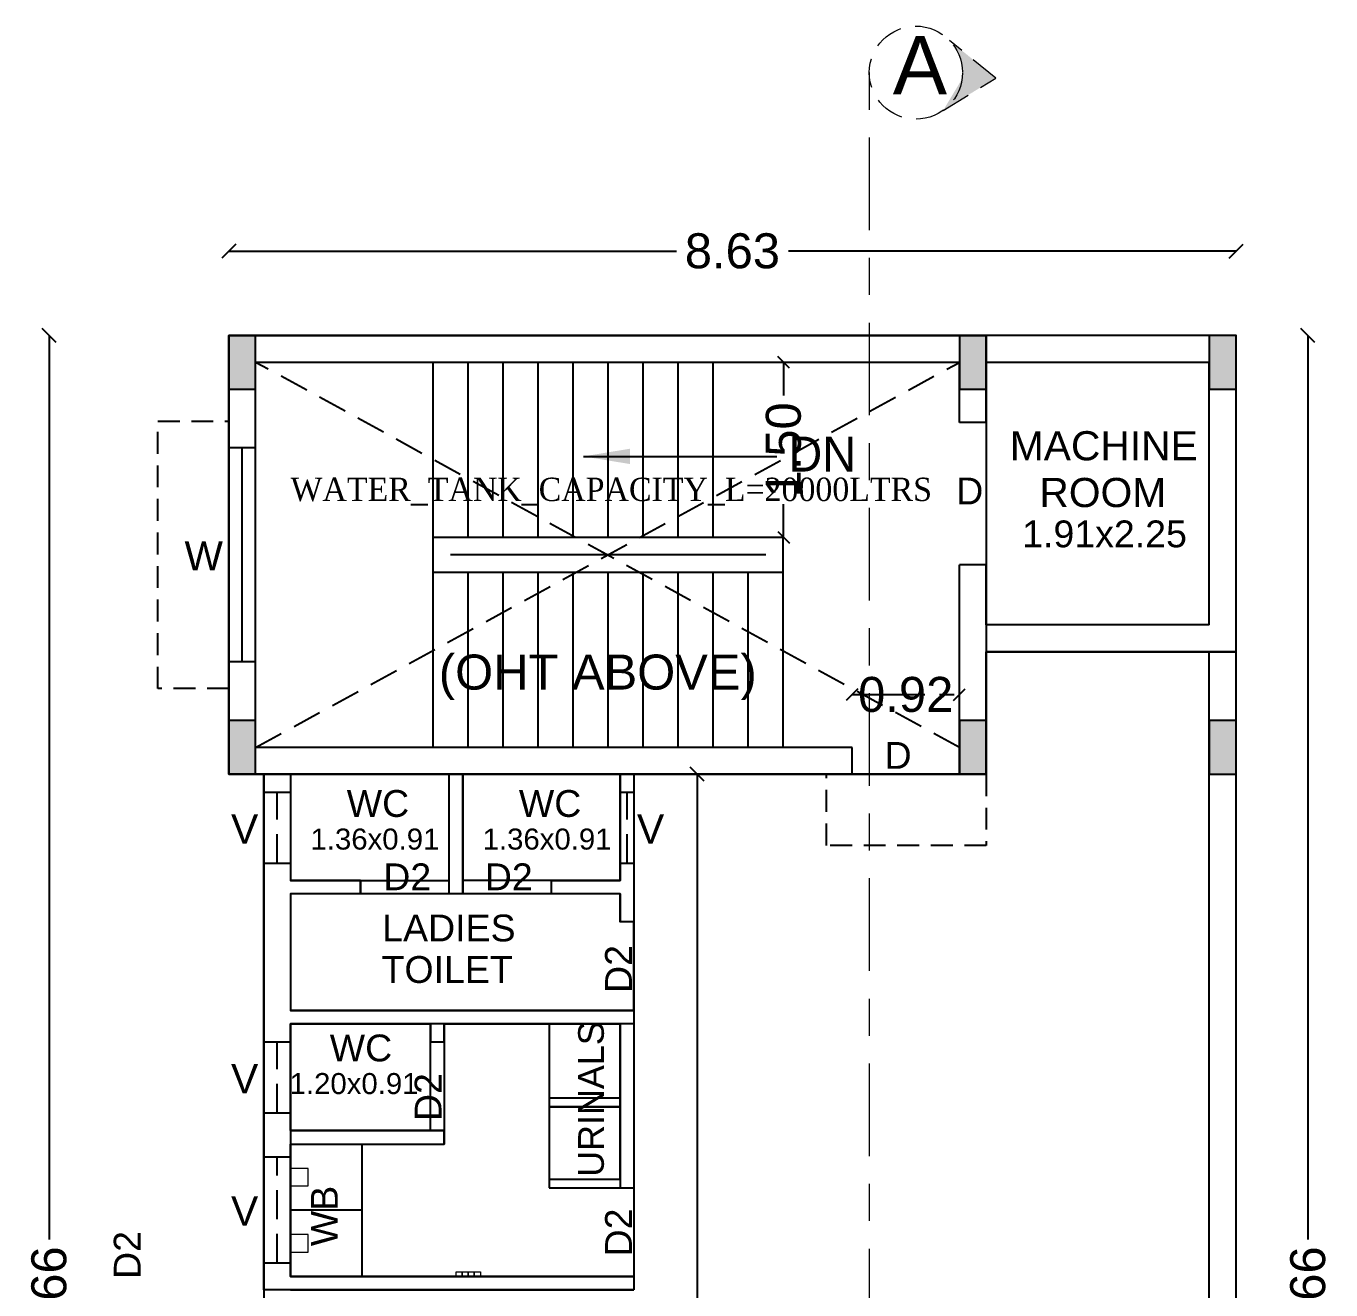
# Model space of a CAD drawing. Header units: metres. Extents: x 27 to 171, y 4 to 129.
# Drawn here: x 134.25 to 145.43, y 39.26 to 50.09 of the extents above; entities that cross this region are included whole.
import ezdxf

# ---------------------------------------------------------------- set-up
doc = ezdxf.new("R2010")
doc.units = ezdxf.units.M
doc.header["$MEASUREMENT"] = 0
for name, pattern in [('Centre', [31.749999999999996, 6.349999999999998, -4.7625, 15.875, -4.7625]), ('HIDDEN', [0.375, 0.25, -0.125]), ('PHANTOM2', [1.25, 0.625, -0.125, 0.125, -0.125, 0.125, -0.125])]:
    doc.linetypes.add(name, pattern=pattern)
for name, color, linetype in [('BLK_1_FLR_4_BLT_UP_AREA', 18, 'Continuous'), ('BLK_1_FLR_4_CARPET_AREA', 1, 'Continuous'), ('BLK_1_FLR_4_EXIT_WIDTH_DOOR', 2, 'Continuous'), ('BLK_1_FLR_4_EXIT_WIDTH_STAIR', 1, 'Continuous'), ('BLK_1_FLR_4_URINAL', 235, 'Continuous'), ('BLK_1_FLR_4_WATER_CLOSET', 213, 'Continuous'), ('BLK_1_FLR_5_ROOF_AREA', 54, 'Continuous'), ('BLK_1_STAIR_HEADROOM', 1, 'Continuous'), ('BLK_1_TERRACESERVICE_UTILITYDISTANCE', 1, 'Continuous'), ('WATER_TANK_CALCULATION', 150, 'Continuous'), ('WINDOWS', 252, 'Continuous')]:
    doc.layers.add(name, color=color, linetype=linetype)
doc.layers.add('BLK_1_FLR_4_WASH', color=55, linetype='Continuous', lineweight=5)
doc.layers.add('BLK_1_LVL_4_BLDG_FOOT_PRINT', color=1, linetype='Continuous', lineweight=5)
doc.styles.add('CEN', font='GOTHIC.TTF')
doc.styles.add('ED', font='romantic.ttf', dxfattribs={"width": 0.96})
doc.styles.get("Standard").update_dxf_attribs({"font": 'arial.ttf'})
doc.styles.add('TITLE-THINBOLD', font='arial.ttf')
doc.dimstyles.get("Standard").update_dxf_attribs({"dimtxt": 0.3, "dimasz": 0.12, "dimexe": 0.18, "dimexo": 0.0625, "dimgap": 0.09, "dimtad": 0, "dimzin": 0, "dimdsep": 46, "dimtxsty": 'Standard', "dimblk": 'OBLIQUE', "dimcen": 0.09, "dimse1": 1, "dimse2": 1, "dimadec": 0, "dimazin": 0, "dimtfac": 1, "dimtofl": 0, "dimtmove": 0, "dimatfit": 3, "dimfxl": 0, "dimtolj": 1, "dimtzin": 0, "dimarcsym": 0})
doc.dimstyles.new('STANDARD$0', dxfattribs={"dimtxt": 7, "dimasz": 3, "dimexe": 3, "dimexo": 1, "dimgap": 1.5, "dimtad": 1, "dimdec": 1, "dimzin": 1, "dimdsep": 46, "dimlunit": 4, "dimtxsty": 'Standard', "dimblk": 'OBLIQUE', "dimcen": 0.09375, "dimdle": 1, "dimclrd": 8, "dimclre": 8, "dimclrt": 7, "dimadec": 1, "dimazin": 0, "dimtfac": 1, "dimtdec": 1, "dimtix": 1, "dimtmove": 2, "dimatfit": 3, "dimldrblk": 'ARCHTICK', "dimfxl": 0, "dimfrac": 2, "dimtolj": 1, "dimtzin": 0, "dimarcsym": 0})
doc.dimstyles.new('STANDARD_WS', dxfattribs={"dimtxt": 0.3, "dimasz": 0.1, "dimexe": 0.18, "dimexo": 0.0625, "dimgap": 0.09, "dimtad": 0, "dimzin": 0, "dimdsep": 46, "dimtxsty": 'Standard', "dimblk": 'OBLIQUE', "dimcen": 0.09, "dimse1": 1, "dimse2": 1, "dimadec": 0, "dimazin": 0, "dimtfac": 1, "dimtofl": 0, "dimtmove": 0, "dimatfit": 3, "dimfxl": 0, "dimtolj": 1, "dimtzin": 0, "dimarcsym": 0})

# ---------------------------------------------------------------- blocks, each defined once
blk = doc.blocks.new('_Oblique')
at = {"color": 0, "linetype": 'ByBlock', "lineweight": -2}
blk.add_line((-0.5, -0.5), (0.5, 0.5), dxfattribs=at)
blk = doc.blocks.new('*D137')
at = {"color": 0, "lineweight": -2}
for p, q in [((145.2358639164185, 47.43921932293839), (145.2358639164185, 39.69016762621253)), ((145.2358639164185, 30.77721415595325), (145.2358639164185, 38.5262658526791))]:
    blk.add_line(p, q, dxfattribs=at)
at = {"layer": 'Defpoints', "color": 0}
for p in [(144.6198938780523, 47.43921932293839), (144.6198938780523, 30.77721415595325), (145.2358639164185, 30.77721415595325)]:
    blk.add_point(p, dxfattribs=at)
at = {"color": 0, "lineweight": -2, "xscale": 0.12, "yscale": 0.12, "zscale": 0.12}
for p, rotation in [((145.2358639164185, 47.43921932293839), 90), ((145.2358639164185, 30.77721415595325), 270)]:
    blk.add_blockref('_Oblique', p, dxfattribs=dict(at, rotation=rotation))
at = {"color": 0, "insert": (145.2358639164185, 39.10821673944584), "char_height": 0.3, "attachment_point": 5, "rotation": 90}
blk.add_mtext('\\A1;16.66', dxfattribs=at)
blk = doc.blocks.new('*D66')
at = {"color": 0, "lineweight": -2}
for p, q in [((135.9903704960713, 48.16375557898453), (139.8252958978394, 48.16375557898453)), ((144.6198938780523, 48.16375557898453), (140.7849684762842, 48.16375557898453))]:
    blk.add_line(p, q, dxfattribs=at)
at = {"layer": 'Defpoints', "color": 0}
for p in [(144.6198938780523, 48.16375557898453), (135.9903704960713, 47.43921932293839), (144.6198938780523, 47.43921932293839)]:
    blk.add_point(p, dxfattribs=at)
at = {"color": 0, "lineweight": -2, "xscale": 0.12, "yscale": 0.12, "zscale": 0.12, "rotation": 180}
blk.add_blockref('_Oblique', (135.9903704960713, 48.16375557898453), dxfattribs=at)
at = {"color": 0, "lineweight": -2, "xscale": 0.12, "yscale": 0.12, "zscale": 0.12}
blk.add_blockref('_Oblique', (144.6198938780523, 48.16375557898453), dxfattribs=at)
at = {"color": 0, "insert": (140.3051321870618, 48.16375557898453), "char_height": 0.3, "attachment_point": 5}
blk.add_mtext('\\A1;8.63', dxfattribs=at)
blk = doc.blocks.new('*D67')
at = {"color": 0, "lineweight": -2}
for p, q in [((134.4504749110128, 47.43921932293839), (134.4504749110128, 39.69016762621247)), ((134.4504749110128, 30.77721415595326), (134.4504749110128, 38.52626585267905))]:
    blk.add_line(p, q, dxfattribs=at)
at = {"layer": 'Defpoints', "color": 0}
for p in [(135.9903704960713, 47.43921932293839), (134.4504749110128, 30.77721415595326), (136.2896928460102, 30.77721415595325)]:
    blk.add_point(p, dxfattribs=at)
at = {"color": 0, "lineweight": -2, "xscale": 0.12, "yscale": 0.12, "zscale": 0.12}
for p, rotation in [((134.4504749110128, 47.43921932293839), 90), ((134.4504749110128, 30.77721415595326), 270)]:
    blk.add_blockref('_Oblique', p, dxfattribs=dict(at, rotation=rotation))
at = {"color": 0, "insert": (134.4504749110128, 39.10821673944578), "char_height": 0.3, "attachment_point": 5, "rotation": 90}
blk.add_mtext('\\A1;16.66', dxfattribs=at)
blk = doc.blocks.new('123')
h = blk.add_hatch(color=256)
h.dxf.hatch_style = 1
h.paths.add_polyline_path([(80.91065346817662, 31.23652682057582), (80.68065346817706, 31.23652682057582), (80.68065346817706, 30.77652682057669), (80.91065346817662, 30.77652682057669)])
h = blk.add_hatch(color=256)
h.dxf.hatch_style = 1
h.paths.add_polyline_path([(87.17017685050837, 31.23652682057582), (86.9401768505088, 31.23652682057582), (86.9401768505088, 30.77652682057669), (87.17017685050837, 30.77652682057669)])
h = blk.add_hatch(color=256)
h.dxf.hatch_style = 1
h.paths.add_polyline_path([(89.31017685050823, 31.23652682057582), (89.0801768505087, 31.23652682057582), (89.0801768505087, 30.77652682057669), (89.31017685050823, 30.77652682057669)])
h = blk.add_hatch(color=256)
h.dxf.hatch_style = 1
h.paths.add_polyline_path([(80.91065346852679, 27.93652682057473), (80.68065346852723, 27.93652682057473), (80.68065346852723, 27.4765268205756), (80.91065346852679, 27.4765268205756)])
h = blk.add_hatch(color=256)
h.dxf.hatch_style = 1
h.paths.add_polyline_path([(87.17017685050791, 27.93652682057473), (86.94017685050837, 27.93652682057473), (86.94017685050837, 27.4765268205756), (87.17017685050791, 27.4765268205756)])
h = blk.add_hatch(color=256)
h.dxf.hatch_style = 1
h.paths.add_polyline_path([(89.31017685050823, 27.93652682057473), (89.0801768505087, 27.93652682057473), (89.0801768505087, 27.4765268205756), (89.31017685050823, 27.4765268205756)])
for points in [[(80.68065346817706, 31.23652682057582), (80.68065346817706, 30.77652682057669), (80.91065346817662, 30.77652682057669), (80.91065346817662, 31.23652682057582)], [(86.9401768505088, 31.23652682057582), (86.9401768505088, 30.77652682057669), (87.17017685050837, 30.77652682057669), (87.17017685050837, 31.23652682057582)], [(89.0801768505087, 31.23652682057582), (89.0801768505087, 30.77652682057669), (89.31017685050823, 30.77652682057669), (89.31017685050823, 31.23652682057582)], [(80.68065346852723, 27.93652682057473), (80.68065346852723, 27.4765268205756), (80.91065346852679, 27.4765268205756), (80.91065346852679, 27.93652682057473)], [(86.94017685050837, 27.93652682057473), (86.94017685050837, 27.4765268205756), (87.17017685050791, 27.4765268205756), (87.17017685050791, 27.93652682057473)], [(89.0801768505087, 27.93652682057473), (89.0801768505087, 27.4765268205756), (89.31017685050823, 27.4765268205756), (89.31017685050823, 27.93652682057473)]]:
    blk.add_lwpolyline(points, close=True)
blk = doc.blocks.new('*D139')
at = {"layer": 'BLK_1_TERRACESERVICE_UTILITYDISTANCE', "color": 0, "lineweight": -2}
for p, q in [((140.0032505299791, 43.67921932258894), (140.0032505299791, 38.00727881294075)), ((140.0032505299791, 31.0072141559528), (140.0032505299791, 36.67915466560106))]:
    blk.add_line(p, q, dxfattribs=at)
at = {"layer": 'Defpoints', "color": 0}
for p in [(140.5739837797942, 43.67921932258894), (140.0032505299791, 31.0072141559528), (140.4547933622063, 31.0072141559528)]:
    blk.add_point(p, dxfattribs=at)
at = {"layer": 'BLK_1_TERRACESERVICE_UTILITYDISTANCE', "color": 0, "lineweight": -2, "xscale": 0.12, "yscale": 0.12, "zscale": 0.12}
for p, rotation in [((140.0032505299791, 43.67921932258894), 90), ((140.0032505299791, 31.0072141559528), 270)]:
    blk.add_blockref('_Oblique', p, dxfattribs=dict(at, rotation=rotation))
at = {"layer": 'BLK_1_TERRACESERVICE_UTILITYDISTANCE', "color": 0, "insert": (140.0032505299791, 37.34321673927086), "char_height": 0.35, "attachment_point": 5, "rotation": 90}
blk.add_mtext('\\A1;12.67', dxfattribs=at)
blk = doc.blocks.new('*D71')
at = {"layer": 'BLK_1_FLR_4_EXIT_WIDTH_DOOR', "color": 0, "linetype": 'PHANTOM2', "lineweight": -2}
blk.add_line((141.3298938784024, 44.36139188596238), (142.2498938784027, 44.36139188596238), dxfattribs=at)
at = {"layer": 'Defpoints', "color": 0}
for p in [(142.2498938784027, 44.36139188596238), (141.3298938784024, 43.90921932293771), (142.2498938784027, 43.909219322938)]:
    blk.add_point(p, dxfattribs=at)
at = {"layer": 'BLK_1_FLR_4_EXIT_WIDTH_DOOR', "color": 0, "lineweight": -2, "xscale": 0.1, "yscale": 0.1, "zscale": 0.1, "rotation": 180}
blk.add_blockref('_Oblique', (141.3298938784024, 44.36139188596238), dxfattribs=at)
at = {"layer": 'BLK_1_FLR_4_EXIT_WIDTH_DOOR', "color": 0, "lineweight": -2, "xscale": 0.1, "yscale": 0.1, "zscale": 0.1}
blk.add_blockref('_Oblique', (142.2498938784027, 44.36139188596238), dxfattribs=at)
at = {"layer": 'BLK_1_FLR_4_EXIT_WIDTH_DOOR', "color": 0, "insert": (141.7898938784025, 44.36139188596238), "char_height": 0.3, "attachment_point": 5}
blk.add_mtext('\\A1;0.92', dxfattribs=at)
blk = doc.blocks.new('*D72')
at = {"layer": 'BLK_1_FLR_4_EXIT_WIDTH_STAIR', "color": 0, "linetype": 'PHANTOM2', "lineweight": -2}
for p, q in [((140.7432899437808, 47.20921932293907), (140.7432899437808, 46.92421932293908)), ((140.7432899437808, 45.70921932293908), (140.7432899437808, 45.99421932293907))]:
    blk.add_line(p, q, dxfattribs=at)
at = {"layer": 'Defpoints', "color": 0}
for p in [(140.7353704960719, 47.20921932293907), (140.7432899437808, 47.20921932293907), (140.7353704960719, 45.70921932293908)]:
    blk.add_point(p, dxfattribs=at)
at = {"layer": 'BLK_1_FLR_4_EXIT_WIDTH_STAIR', "color": 0, "lineweight": -2, "xscale": 0.1, "yscale": 0.1, "zscale": 0.1}
for p, rotation in [((140.7432899437808, 47.20921932293907), 90), ((140.7432899437808, 45.70921932293908), 270)]:
    blk.add_blockref('_Oblique', p, dxfattribs=dict(at, rotation=rotation))
at = {"layer": 'BLK_1_FLR_4_EXIT_WIDTH_STAIR', "color": 0, "insert": (140.7432899437808, 46.4592193229391), "char_height": 0.3, "attachment_point": 5, "rotation": 90}
blk.add_mtext('\\A1;1.50', dxfattribs=at)

msp = doc.modelspace()

# ---------------------------------------------------------------- hatches: boundary and pattern name
at = {"ltscale": 10}
h = msp.add_hatch(color=256, dxfattribs=at)
edge = h.paths.add_edge_path()
edge.add_line((142.2725330578213, 49.638927896555), (142.1108064808357, 49.36909204871581))
edge.add_line((142.1108064808357, 49.36909204871581), (142.5614955913923, 49.64612234191982))
edge.add_line((142.5614955913923, 49.64612234191982), (142.1662837445399, 49.96768165330347))
edge.add_arc((141.8769624889607, 49.69263031946745), 0.3991992299284635, -7.731175066215201, 43.551609101231804, ccw=False)

# ---------------------------------------------------------------- linework, layer by layer
at = {"linetype": 'Centre', "lineweight": 13, "ltscale": 0.05}
msp.add_line((141.4777632598059, 49.69265508900998), (141.4765537287851, 28.6791505463595), dxfattribs=at)
for p, q in [((135.9903704960713, 43.67921932293817), (135.9903704960713, 47.43921932293839)), ((142.2498938784027, 47.20921932293882), (136.2203704960713, 47.20921932293882)), ((136.2203704960713, 43.90921932293771), (136.2203704960713, 47.20921932293882)), ((137.7403704960712, 45.7092193225924), (137.7403704960712, 47.20921932258955)), ((138.0403704960713, 45.70921932259293), (138.0403704960713, 47.20921932258955)), ((138.3403704960712, 45.70921932259349), (138.3403704960712, 47.20921932258955)), ((138.6403704960712, 45.70921932259405), (138.6403704960712, 47.20921932258955)), ((138.9403704960713, 45.70921932259461), (138.9403704960713, 47.20921932258955)), ((139.2403704960713, 45.70921932259515), (139.2403704960713, 47.20921932258955)), ((139.5403704960713, 45.70921932259569), (139.5403704960713, 47.20921932258955)), ((139.8403704960713, 45.70921932259625), (139.8403704960713, 47.20921932258955)), ((140.1403704960713, 45.70921932259682), (140.1403704960713, 47.20921932258955)), ((142.2498938784027, 46.69421932293939), (142.2498938784027, 47.20921932293882)), ((144.389893878403, 47.20921932293882), (142.4798938784023, 47.20921932293882)), ((142.4798938784027, 46.69421932293939), (142.4798938784027, 47.20921932293882)), ((144.3898938784025, 44.95921932293882), (144.3898938784025, 47.20921932293882)), ((142.4798938784027, 46.69421932293939), (142.2498938784027, 46.69421932293939)), ((136.2203704960713, 46.47621932293683), (135.9917704960714, 46.47621932293683)), ((136.1060704960716, 44.64221932293788), (136.1060704960716, 46.47621932293683)), ((140.7403704960713, 45.70921932259788), (137.7403704960712, 45.7092193225924)), ((137.7403704960712, 45.40921932258807), (137.7403704960712, 45.7092193225924)), ((140.7403704960713, 45.40921932258713), (140.7403704960708, 45.70921932259788)), ((140.5903704960713, 45.55921932258907), (137.8903704960714, 45.55921932258907)), ((140.7403704960713, 45.40921932258713), (137.7403704960712, 45.40921932258807)), ((137.7403704960712, 43.90921932258851), (137.7403704960712, 45.40921932258807)), ((138.0403704960713, 43.90921932258851), (138.0403704960713, 45.40921932258796)), ((138.3403704960712, 43.90921932258851), (138.3403704960712, 45.40921932258787)), ((138.6403704960712, 43.90921932258851), (138.6403704960712, 45.40921932258774)), ((138.9403704960713, 43.90921932258851), (138.9403704960713, 45.40921932258767)), ((139.2403704960713, 43.90921932258851), (139.2403704960713, 45.4092193225876)), ((139.5403704960713, 43.90921932258851), (139.5403704960713, 45.40921932258751)), ((139.8403704960713, 43.90921932258851), (139.8403704960713, 45.40921932258743)), ((140.1403704960713, 43.90921932258851), (140.1403704960713, 45.40921932258735)), ((140.4403704960713, 43.90921932258851), (140.4403704960713, 45.40921932258721)), ((140.7403704960713, 43.90921932258851), (140.7403704960713, 45.40921932258713)), ((142.2498938784027, 43.67921932293817), (142.2498938784027, 45.47421932293826)), ((142.4798938784027, 45.47421932293826), (142.2498938784027, 45.47421932293826)), ((142.4798938784027, 44.95921932294065), (142.4798938784027, 45.47421932293826)), ((144.389893878403, 44.95921932293882), (142.4798938784023, 44.95921932293882)), ((144.6198938780523, 44.72921932293925), (142.4798938784023, 44.72921932293925)), ((142.4798938784027, 43.67921932293817), (142.4798938784027, 44.72921932293925)), ((144.3898938784025, 31.00721415595279), (144.3898938784025, 44.72921932293925)), ((136.2203704960713, 44.64221932293788), (135.9917704960714, 44.64221932293788)), ((141.3298938784024, 43.90921932293771), (136.2203704960713, 43.90921932293771)), ((141.3298938784024, 43.67921932293817), (141.3298938784029, 43.90921932293771)), ((136.2896928460102, 43.67921932293817), (135.9903704960713, 43.67921932293817)), ((142.4798938784027, 43.67921932293817), (136.2896928460102, 43.67921932293817)), ((136.5196921447666, 43.67921932293817), (137.9945229107611, 43.67921926604953)), ((136.5196928460097, 43.67921932293817), (136.5196926693927, 42.76921932258892)), ((137.8795229117319, 42.65421926543313), (137.8795229107613, 43.67921926604949)), ((137.9945229117319, 42.65421926543313), (137.9945229107613, 43.67921926604953)), ((139.3446921294274, 43.67921932293817), (139.3446921303979, 42.76921922545667)), ((139.4596921575612, 43.67921932293817), (139.4596911723846, 39.25921924149742)), ((136.289692144767, 43.52671931454341), (136.5196921447666, 43.52671931454341)), ((139.3446914281842, 43.52671931454351), (139.4596921236471, 43.52671931454351)), ((136.289692144767, 42.91671931454278), (136.5196921447666, 42.91671931454278)), ((139.3446914281842, 42.91671931454289), (139.4596921236471, 42.91671931454289)), ((137.1195229117319, 42.76921932258907), (136.5196921055873, 42.76921932258892)), ((137.1195229117319, 42.65421926543296), (137.1195229117319, 42.76921927743489)), ((139.3446921303979, 42.76921922545667), (138.7545229117319, 42.76921922350251)), ((138.7545229117319, 42.65421926543328), (138.7545229117319, 42.76921922350251)), ((136.5196926470729, 42.65421926543313), (136.5196924316389, 41.65421930227357)), ((139.3446921303979, 42.65421926543313), (136.519692647073, 42.65421926543313)), ((139.3446921303979, 42.65421926543313), (139.3446921294275, 42.41421930227358)), ((139.4596916932451, 42.41421930227358), (139.3446921294275, 42.41421930227358)), ((139.4596916932451, 41.65421930227357), (136.5196924316389, 41.65421930227357)), ((136.5196912438615, 41.53921929006504), (136.5196912056482, 40.62421921721364)), ((137.7196912878836, 41.53921924899046), (136.5196912438615, 41.53921929006504)), ((136.5196924093192, 41.53921929006504), (136.519691989126, 39.37421924149718)), ((136.5196919891264, 40.62421922445325), (136.5196919891264, 41.53921929006504)), ((139.4596916682349, 41.53921929006504), (136.5196924093193, 41.53921929006504)), ((137.7196912878836, 41.53921924899046), (137.7196912878836, 41.38421922445345)), ((139.3446912438621, 41.53921919293099), (137.8346912878843, 41.53921924511782)), ((137.8346912878838, 41.53921924511782), (137.8346912878829, 40.5092192244535)), ((138.7346912438621, 41.53921921346925), (138.734691189151, 40.13421924149557)), ((139.3446912560091, 41.53921918631699), (139.344691247734, 41.32671934250327)), ((139.3446912438621, 41.53921919293281), (139.3446911891502, 40.13421924149739)), ((136.2896905235121, 41.38671925364146), (136.5196905235117, 41.38671925364146)), ((137.7196912878836, 41.38421922445345), (137.8346912878833, 41.38421922445345)), ((138.7346912165063, 40.90421921721431), (139.344691216506, 40.90421921721612)), ((138.7346912165063, 40.82921921721538), (139.344691216506, 40.82921921721538)), ((139.344691216506, 40.82921921721538), (139.344691216506, 40.90421921721612)), ((136.2896905235121, 40.77671925364088), (136.5196905235117, 40.77671925364088)), ((136.5196912878829, 40.62421922445325), (137.8346912878833, 40.62421922445325)), ((136.5196912017759, 40.50921921721386), (136.5196911635622, 39.37421924149901)), ((136.5196912878829, 40.5092192244535), (137.8346912878829, 40.5092192244535)), ((136.519691989126, 39.37421924149718), (136.5196919891264, 40.5092192244535)), ((137.1296912017761, 40.50921919667747), (137.1296911635623, 39.37421922096081)), ((136.2896911674758, 40.40047061673582), (136.5196911674753, 40.40047061673582)), ((138.7346911916758, 40.20921924149449), (139.3446911916759, 40.20921924149631)), ((138.734691189151, 40.13421924149557), (139.3446911891502, 40.13421924149739)), ((139.3446911891502, 40.13421924149739), (139.459691159691, 40.13421924149739)), ((137.1296911826695, 39.94171920881825), (136.5196911826689, 39.94171922935647)), ((136.2896911674758, 39.49047061673599), (136.5196911674753, 39.49047061673599)), ((136.5196911635622, 39.37421924149718), (139.459691159691, 39.37421924149718)), ((136.5196911596904, 39.25921924149742), (139.4596911723846, 39.25921924149742))]:
    msp.add_line(p, q)
at = {"linetype": 'HIDDEN'}
for p, q in [((136.2203704964209, 43.90921932258851), (142.2498938784031, 47.20921932258955)), ((142.2498938784027, 43.90921932293771), (136.2203704960713, 47.20921932293882)), ((136.4046921447673, 42.91671931454099), (136.4046921447668, 43.52671931454341)), ((139.4021910804531, 42.91671931454106), (139.4021910804525, 43.52671931454351)), ((136.4046905235124, 40.77671925363907), (136.4046905235119, 41.38671925364146)), ((136.4046911674756, 39.49047061673599), (136.4046911674756, 40.40047061673582))]:
    msp.add_line(p, q, dxfattribs=at)
at = {"linetype": 'HIDDEN', "lineweight": 13}
msp.add_lwpolyline([(142.1108064808357, 49.36909204871581), (142.5614955913923, 49.6461223419234), (142.1662837445399, 49.96768165330531)], dxfattribs=at)
for points in [[(136.2896928460102, 30.77721415595325), (144.6198938780523, 30.77721415595325), (144.6198938780523, 47.43921932293839), (135.9903704960713, 47.43921932293839), (135.9903704960713, 43.67921932293817), (136.2896928460102, 43.67921932293817)], [(144.6198938780523, 47.43921932293839), (135.9903704960713, 47.43921932293839), (135.9903704960713, 43.67921932293817), (142.4798938784027, 43.67921932293817), (142.4798938784027, 44.72921932293925), (144.6198938780523, 44.72921932293925)]]:
    msp.add_lwpolyline(points, close=True)
at = {"linetype": 'HIDDEN', "ltscale": 0.75}
for points in [[(135.9917704960714, 44.41361932293753), (135.3821704960712, 44.41361932293753), (135.3821704960712, 46.7048193229372), (135.9917704960714, 46.7048193229372)], [(142.4798938784027, 43.67921932293817), (142.4798938784027, 43.06921932293761), (141.1098938784027, 43.06921932293761), (141.1098938784027, 43.67921932293817)]]:
    msp.add_lwpolyline(points, dxfattribs=at)
at = {"linetype": 'HIDDEN', "lineweight": 13}
msp.add_circle((141.8769624889654, 49.69263031946745), 0.3991992299285341, dxfattribs=at)
at = {"layer": 'BLK_1_FLR_4_BLT_UP_AREA', "color": 18}
msp.add_lwpolyline([(139.4596911723846, 39.25921924149742), (136.2896928460102, 39.25921924149742), (136.2896928460102, 43.67921932293817), (139.4596911723846, 43.67921932293817)], close=True, dxfattribs=at)
at = {"layer": 'BLK_1_FLR_4_CARPET_AREA', "color": 32}
for points in [[(139.4596916932451, 42.41421930227358), (139.3446921294275, 42.41421930227358), (139.3446921294275, 42.65421926543313), (138.7545229117319, 42.65421926543303), (138.7545229113511, 42.76921922350251), (139.3446921303979, 42.76921922545667), (139.3446921294274, 43.67921932293817), (137.9945228762948, 43.67921926604953), (137.9945228762948, 42.65421926543313), (137.8795229117319, 42.65421926543313), (137.8795229512692, 43.6792192704854), (136.5196921055873, 43.67921932293817), (136.5196926693927, 42.76921932258892), (137.1195229117319, 42.76921927743489), (137.1195229117319, 42.65421926543296), (136.519692647073, 42.65421926543313), (136.519692647073, 41.65421930227357), (139.4596916366915, 41.65421930227357)], [(139.459691159691, 39.37421924149718), (136.5196911635622, 39.37421934048268), (136.5196911635622, 40.5092192244535), (137.8346912878829, 40.5092192244535), (137.8346912878833, 40.62421922445325), (136.5196919891264, 40.62421922445325), (136.5196920204459, 41.53921929006504), (137.7196912878836, 41.53921924899046), (137.7196912878836, 41.38421922445345), (137.8346912878833, 41.38421922445345), (137.8346912932403, 41.53921924511782), (139.3446912438621, 41.53921918631699), (139.3446911891502, 40.13421924149739), (139.4596912062989, 40.13421923704006)]]:
    msp.add_lwpolyline(points, close=True, dxfattribs=at)
at = {"layer": 'BLK_1_FLR_4_URINAL'}
for points in [[(138.7346911920695, 40.90421921721431), (139.3446912438601, 40.90421921721431), (139.3446912429835, 41.53921919819399), (138.7346911911929, 41.53921919819399)], [(138.7346911920715, 40.20921924149449), (139.3446912438621, 40.20921924149449), (139.3446912424015, 40.82921921721538), (138.7346911906108, 40.82921921721538)]]:
    msp.add_lwpolyline(points, close=True, dxfattribs=at)
at = {"layer": 'BLK_1_FLR_4_WASH', "color": 55}
for points in [[(137.1296911826692, 39.94171920881914), (136.5196919891264, 39.94171920881914), (136.5196919891264, 40.5092192244535), (137.1296911826692, 40.5092192244535)], [(136.519691989126, 39.37421924149718), (137.1296911826692, 39.37421924149718), (137.1296911826692, 39.94171920881914), (136.519691989126, 39.94171920881914)]]:
    msp.add_lwpolyline(points, close=True, dxfattribs=at)
at = {"layer": 'BLK_1_FLR_4_WASH', "color": 60}
for points in [[(136.6696919891261, 40.30046921663613), (136.5196919891264, 40.30046921663613), (136.5196919891264, 40.15046921663646), (136.6696919891261, 40.15046921663646)], [(136.6696919891256, 39.73296922515799), (136.519691989126, 39.73296922515799), (136.519691989126, 39.58296922515835), (136.6696919891256, 39.58296922515835)]]:
    msp.add_lwpolyline(points, close=True, dxfattribs=at)
at = {"layer": 'BLK_1_FLR_4_WASH', "color": 56}
for points in [[(137.9376911616263, 39.41321924149739), (137.9896911616266, 39.41321924149739), (137.9896911616266, 39.37421924149718), (137.9376911616263, 39.37421924149718)], [(137.9896911616266, 39.41321924149739), (138.0416911616267, 39.41321924149739), (138.0416911616267, 39.37421924149718), (137.9896911616266, 39.37421924149718)], [(138.0416911616267, 39.41321928923939), (138.0936911616268, 39.41321928923939), (138.0936911616268, 39.37421928923917), (138.0416911616267, 39.37421928923917)], [(138.0936911616268, 39.41321928923939), (138.1456911616269, 39.41321928923939), (138.1456911616269, 39.37421928923917), (138.0936911616268, 39.37421928923917)]]:
    msp.add_lwpolyline(points, close=True, dxfattribs=at)
at = {"layer": 'BLK_1_FLR_4_WATER_CLOSET', "color": 2}
for points in [[(136.5196921055873, 42.76921932258892), (137.8795229107613, 42.76921932258892), (137.8795229107613, 43.67921926604949), (136.5196921055873, 43.67921926604949)], [(137.9945229107613, 43.67921926604953), (139.3446921303979, 43.67921926604953), (139.3446921303979, 42.76921922545667), (137.9945229107613, 42.76921922545667)]]:
    msp.add_lwpolyline(points, close=True, dxfattribs=at)
at = {"layer": 'BLK_1_FLR_4_WATER_CLOSET', "color": 1}
msp.add_lwpolyline([(137.7196912878836, 41.53921924899046), (136.5196912056482, 41.53921924899046), (136.5196912056482, 40.62421922445325), (137.7196912878836, 40.62421922445325)], close=True, dxfattribs=at)
at = {"layer": 'BLK_1_FLR_5_ROOF_AREA', "color": 54}
msp.add_lwpolyline([(136.2896928463602, 30.77721405042097), (144.6198938784025, 30.77721405042097), (144.6198938784025, 47.43921921740613), (135.9903704964214, 47.43921921740613), (135.9903704964214, 43.67921921740594), (136.2896928463602, 43.67921921740594)], close=True, dxfattribs=at)
at = {"layer": 'BLK_1_LVL_4_BLDG_FOOT_PRINT'}
msp.add_lwpolyline([(139.4596911723846, 39.25921924149742), (136.2896928460102, 39.25921924149742), (136.2896928460102, 43.67921932293817), (139.4596911723846, 43.67921932293817)], close=True, dxfattribs=at)
at = {"layer": 'BLK_1_STAIR_HEADROOM'}
msp.add_lwpolyline([(144.6198938780523, 47.43921932293839), (135.9903704960713, 47.43921932293839), (135.9903704960713, 43.67921932293817), (142.4798938784027, 43.67921932293817), (142.4798938784027, 44.72921932293925), (144.6198938780523, 44.72921932293925)], close=True, dxfattribs=at)
at = {"layer": 'WATER_TANK_CALCULATION', "linetype": 'ByBlock'}
msp.add_lwpolyline([(142.4798938784027, 43.67921932258893), (135.9903704960713, 43.67921932258893), (135.9903704960713, 47.43921932293839), (142.4798938784027, 47.43921932293839)], close=True, dxfattribs=at)
at = {"layer": 'WINDOWS'}
msp.add_lwpolyline([(142.4798938784023, 43.67921932258893), (135.9903704960713, 43.67921932258893), (135.9903704960713, 47.43921932293839), (142.4798938784023, 47.43921932293839)], close=True, dxfattribs=at)

# ---------------------------------------------------------------- block references
msp.add_blockref('123', (55.30971702789437, 16.20269250201334))

# ---------------------------------------------------------------- texts
for s, height, p in [('A', 0.5, (141.6787391839987, 49.50545616433252)), ('MACHINE', 0.25, (142.6816634972684, 46.36971547578529)), ('D', 0.23, (142.2225901373293, 45.99199581010785)), ('ROOM', 0.25, (142.935154193675, 45.969051609484)), ('1.91x2.25', 0.23, (142.7877254580852, 45.62424848076321)), ('W', 0.25, (135.6107404620718, 45.42637182703645)), ('D', 0.23, (141.6086222020364, 43.72581564855925)), ('WC', 0.23, (137.0005931428768, 43.31365961123881)), ('WC', 0.23, (138.4754239135845, 43.31365961123886)), ('1.36x0.91', 0.18, (136.6901159709184, 43.03354412941806)), ('1.36x0.91', 0.18, (138.1649467416259, 43.0335441294181)), ('D2', 0.23, (137.3138075561748, 42.68506099841803)), ('D2', 0.23, (138.1834907800737, 42.68506099841803)), ('LADIES', 0.23, (137.3046386937567, 42.24636382241295)), ('TOILET', 0.23, (137.2989064794255, 41.89064696308596)), ('WC', 0.23, (136.8550543583984, 41.21801372766428)), ('1.20x0.91', 0.18, (136.5112532811178, 40.93789824584353))]:
    msp.add_text(s, height=height).set_placement(p)
for s, style, p in [('DN', 'CEN', (140.78514023828, 46.27351636244878)), ('(OHT ABOVE)', 'TITLE-THINBOLD', (137.7898572232583, 44.4048294447195, 9.0630359414e-06))]:
    msp.add_text(s, height=0.3, dxfattribs=dict(style=style)).set_placement(p)
for s, height, rotation, p in [('V', 0.25, 359.9999999999996, (136.0095051842092, 43.08454072803821)), ('V', 0.25, 359.9999999999996, (139.487422783232, 43.08454072803831)), ('D2', 0.23, 90, (139.4440557082043, 41.80475316745964)), ('URINALS', 0.22, 90, (139.2034625529151, 40.22913502288942)), ('V', 0.25, 359.9999999999996, (136.0095035629544, 40.94454066713629)), ('D2', 0.23, 90, (137.8128492827315, 40.70655542032874)), ('WB', 0.23, 90, (136.9238749149791, 39.63411684767353)), ('V', 0.25, 359.9999999999996, (136.009504206918, 39.8107920180916)), ('D2', 0.23, 90, (139.4440557082043, 39.54620475301772)), ('D2', 0.23, 90, (135.2349751554828, 39.35298946586107))]:
    msp.add_text(s, height=height, rotation=rotation).set_placement(p)
at = {"layer": 'WATER_TANK_CALCULATION', "linetype": 'ByBlock', "insert": (136.5189661013384, 46.22111926551116), "char_height": 0.2, "attachment_point": 1, "style": 'ED'}
msp.add_mtext_dynamic_manual_height_columns('WATER_TANK_CAPACITY_L=20000LTRS', width=6.866700131932423, gutter_width=1.268939393939394, heights=[0], dxfattribs=at)

# ---------------------------------------------------------------- dimensions: what is measured, and where the dimension line sits
dim = msp.add_linear_dim(base=(144.6198938780523, 48.16375557898453), p1=(135.9903704960713, 47.43921932293839), p2=(144.6198938780523, 47.43921932293839), dimstyle='Standard', override={"dimpost": '', "dimfxl": 2, "dimfxlon": 1})
dim.commit()
dim.dimension.update_dxf_attribs({"geometry": '*D66', "text_midpoint": (140.3051321870618, 48.16375557898453)})
dim = msp.add_linear_dim(base=(134.4504749110128, 30.77721415595326), p1=(135.9903704960713, 47.43921932293839), p2=(136.2896928460102, 30.77721415595325), angle=90, dimstyle='Standard', override={"dimpost": '', "dimfxl": 2, "dimfxlon": 1})
dim.commit()
dim.dimension.update_dxf_attribs({"geometry": '*D67', "text_midpoint": (134.4504749110128, 39.10821673944578), "dimtype": 160})
dim = msp.add_linear_dim(base=(145.2358639164185, 30.77721415595325), p1=(144.6198938780523, 47.43921932293839), p2=(144.6198938780523, 30.77721415595325), angle=90, dimstyle='Standard', override={"dimpost": '', "dimfxl": 2, "dimfxlon": 1})
dim.commit()
dim.dimension.update_dxf_attribs({"geometry": '*D137', "text_midpoint": (145.2358639164185, 39.10821673944584)})
at = {"layer": 'BLK_1_FLR_4_EXIT_WIDTH_DOOR'}
dim = msp.add_linear_dim(base=(142.2498938784027, 44.36139188596238), p1=(141.3298938784024, 43.90921932293771), p2=(142.2498938784027, 43.909219322938), dimstyle='STANDARD_WS', override={"dimpost": '\\X', "dimfxl": 0, "dimarcsym": 2}, dxfattribs=at)
dim.commit()
dim.dimension.update_dxf_attribs({"geometry": '*D71', "text_midpoint": (141.7898938784025, 44.36139188596238), "dimtype": 160})
at = {"layer": 'BLK_1_FLR_4_EXIT_WIDTH_STAIR'}
dim = msp.add_linear_dim(base=(140.7432899437808, 47.20921932293907), p1=(140.7353704960719, 45.70921932293908), p2=(140.7353704960719, 47.20921932293907), angle=90, dimstyle='STANDARD_WS', override={"dimpost": '\\X', "dimfxl": 0, "dimarcsym": 2}, dxfattribs=at)
dim.commit()
dim.dimension.update_dxf_attribs({"geometry": '*D72', "text_midpoint": (140.7432899437808, 46.4592193229391)})
at = {"layer": 'BLK_1_TERRACESERVICE_UTILITYDISTANCE'}
dim = msp.add_linear_dim(base=(140.0032505299791, 31.0072141559528), p1=(140.5739837797942, 43.67921932258893), p2=(140.4547933622063, 31.00721415595279), angle=90, dimstyle='STANDARD$0', override={"dimtxt": 0.35, "dimasz": 0.12, "dimexe": 0.18, "dimexo": 0.0625, "dimgap": 0.09, "dimtad": 0, "dimdec": 2, "dimzin": 0, "dimlunit": 2, "dimpost": '\\X', "dimcen": 0.09, "dimdle": 0, "dimse1": 1, "dimse2": 1, "dimclrd": 0, "dimclre": 0, "dimclrt": 0, "dimadec": 0, "dimtdec": 2, "dimtix": 0, "dimtofl": 0, "dimtmove": 0, "dimfrac": 0}, dxfattribs=at)
dim.commit()
dim.dimension.update_dxf_attribs({"geometry": '*D139', "text_midpoint": (140.0032505299791, 37.34321673927086), "dimtype": 160})

# ---------------------------------------------------------------- leaders
msp.add_leader([(139.0280225771382, 46.40355664991571), (140.6848671372106, 46.40355664991571)], dimstyle='Standard', override={"dimasz": 0.4, "dimgap": 0.09, "dimtad": 0, "dimfxl": 2, "dimfxlon": 1})

doc.saveas('drawing.dxf')
